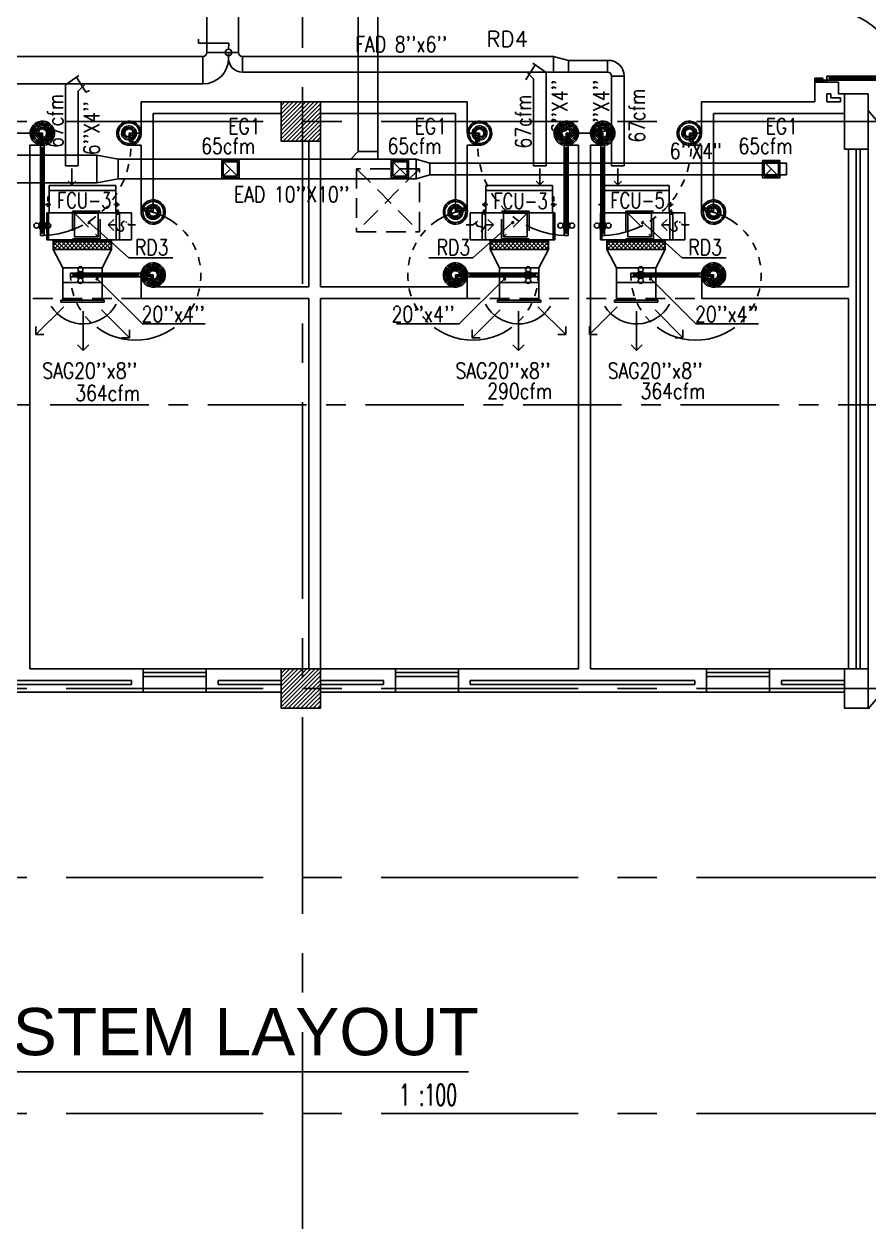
# Model space of a CAD drawing. Extents: x 417866200 to 417866302, y 43498034 to 43498122.
# Drawn here: x 417866232.05 to 417866242.77, y 43498033.57 to 43498048.87 of the extents above; entities that cross this region are included whole.
import ezdxf

# ---------------------------------------------------------------- set-up
doc = ezdxf.new("R2010")
doc.units = 0
doc.header["$MEASUREMENT"] = 0
for name, pattern in [('CENTER', [2, 1.25, -0.25, 0.25, -0.25]), ('CENTERX2', [4, 2.5, -0.5, 0.5, -0.5]), ('HIDDEN', [0.375, 0.25, -0.125])]:
    doc.linetypes.add(name, pattern=pattern)
doc.layers.get('0').update_dxf_attribs({"linetype": 'CONTINUOUS'})
for name, color, linetype in [('AXES', 11, 'CENTERX2'), ('AXES1', 11, 'CENTER'), ('CER', 2, 'CONTINUOUS'), ('COL', 7, 'CONTINUOUS'), ('CTXT', 6, 'CONTINUOUS'), ('DOOR', 9, 'CONTINUOUS'), ('DUCT', 6, 'CONTINUOUS'), ('E-TXT', 2, 'CONTINUOUS'), ('EXDUCT', 10, 'CONTINUOUS'), ('FCU', 6, 'CONTINUOUS'), ('HAT', 11, 'CONTINUOUS'), ('INSUL', 9, 'CONTINUOUS'), ('M-EGU.', 2, 'CONTINUOUS'), ('M-TEXT', 2, 'CONTINUOUS'), ('PSUPPLY', 3, 'HIDDEN'), ('SCD', 2, 'CONTINUOUS'), ('SHAFT', 9, 'CONTINUOUS'), ('WALL', 9, 'CONTINUOUS'), ('WIN', 9, 'CONTINUOUS')]:
    doc.layers.add(name, color=color, linetype=linetype)
doc.styles.add('ROMANS', font='ROMANS.shx', dxfattribs={"width": 0.6})
doc.styles.add('TTXT', font='ARIAL.TTF', dxfattribs={"width": 0.6})

# ---------------------------------------------------------------- blocks, each defined once
blk = doc.blocks.new('DOOR100')
at = {"layer": 'DOOR', "color": 7, "linetype": 'ByBlock'}
for p, q in [((-75, 1250), (-75, 1300)), ((-75, 1300), (-25, 1300)), ((-25, 1300), (-75, 1300)), ((-58, 1250), (-75, 1250)), ((-58, 1250), (-58, 1270)), ((-42, 1270), (-58, 1270)), ((-42, 1250), (-42, 1270)), ((-25, 1250), (-42, 1250)), ((-25, 1250), (-25, 1300)), ((-91, 1205), (-91, 1140)), ((-82, 1205), (-91, 1205)), ((-82, 1140), (-91, 1140)), ((-82, 1128), (-82, 1218)), ((-75, 1218), (-82, 1218)), ((-82, 1205), (-82, 1140)), ((-75, 1128), (-82, 1128)), ((-25, 1218), (-18, 1218)), ((-25, 1128), (-18, 1128)), ((-18, 1128), (-18, 1218)), ((-18, 1205), (-18, 1140)), ((-18, 1205), (-9, 1205)), ((-18, 1140), (-9, 1140)), ((-9, 1205), (-9, 1140)), ((-75, 200), (-58, 200)), ((-75, 150), (-75, 200)), ((-58, 200), (-58, 180)), ((-58, 180), (-42, 180)), ((-42, 200), (-25, 200)), ((-42, 180), (-42, 200)), ((-25, 200), (-25, 150)), ((-1200, 0), (-1200, 150)), ((-1200, 150), (-1175, 150)), ((-1200, 150), (-1200, 0)), ((-1150, 0), (-1200, 114)), ((-1150, 0), (-1200, 40)), ((-1150, 0), (-1200, 0)), ((-1175, 150), (-1175, 100)), ((-1175, 100), (-1150, 100)), ((-1150, 0), (-1163, 100)), ((-1150, 100), (-1150, 0)), ((-75, 150), (-25, 150)), ((-50, 0), (0, 114)), ((-50, 100), (-50, 0)), ((-50, 0), (-37, 100)), ((-25, 100), (-50, 100)), ((-50, 0), (0, 40)), ((-50, 0), (0, 0)), ((0, 150), (-25, 150)), ((-25, 150), (-25, 100)), ((0, 0), (0, 150)), ((0, 150), (0, 0))]:
    blk.add_line(p, q, dxfattribs=at)
at = {"layer": 'DOOR', "linetype": 'ByBlock'}
for p, q in [((-75, 1250), (-75, 200)), ((-58, 200), (-58, 1250)), ((-42, 200), (-42, 1250)), ((-25, 200), (-25, 1250))]:
    blk.add_line(p, q, dxfattribs=at)
at = {"layer": 'DOOR', "color": 7, "linetype": 'ByBlock'}
for centre in [(-124, 1173), (24, 1173)]:
    blk.add_circle(centre, 32.4, dxfattribs=at)
at = {"layer": 'DOOR', "linetype": 'HIDDEN', "ltscale": 0.5}
blk.add_arc((-25, 150), 1150, 90, 180, dxfattribs=at)
at = {"layer": 'DOOR', "color": 7, "linetype": 'ByBlock'}
for centre, radius, start, end in [((-1150, 0), 154, 103.7142, 108.8947), ((-1150, 0), 134, 100.72, 111.8402), ((-1150, 0), 94.4, 90, 121.9818), ((-1150, 0), 74.4, 90, 132.2236), ((-1150, 0), 54.4, 90, 156.7926), ((-1150, 0), 34.4, 90, 180), ((-1150, 0), 14.4, 90, 180), ((-50, 0), 94.4, 58.0182, 90), ((-50, 0), 74.4, 47.7764, 90), ((-50, 0), 54.4, 23.2074, 90), ((-50, 0), 34.4, 0, 90), ((-50, 0), 14.4, 0, 90), ((-50, 0), 134, 68.1598, 79.28), ((-50, 0), 114, 64.0838, 77.3774), ((-50, 0), 154, 71.1053, 76.2858)]:
    blk.add_arc(centre, radius, start, end, dxfattribs=at)
blk = doc.blocks.new('DOOR90')
at = {"layer": 'DOOR', "color": 7, "linetype": 'ByBlock'}
for p, q in [((-150, 0), (0, 0)), ((-150, 0), (-150, -25)), ((0, -50), (-114, 0)), ((0, -50), (-40, 0)), ((0, -50), (0, 0)), ((-1000, -25), (-1050, -25)), ((-1050, -75), (-1050, -25)), ((-1050, -25), (-1050, -75)), ((-1000, -75), (-1050, -75)), ((-1000, -42), (-1020, -42)), ((-1020, -42), (-1020, -58)), ((-1000, -58), (-1020, -58)), ((-1000, -25), (-1000, -42)), ((-1000, -58), (-1000, -75)), ((-878, -18), (-968, -18)), ((-968, -25), (-968, -18)), ((-968, -75), (-968, -82)), ((-878, -82), (-968, -82)), ((-955, -9), (-890, -9)), ((-955, -18), (-955, -9)), ((-955, -18), (-890, -18)), ((-955, -82), (-890, -82)), ((-955, -82), (-955, -91)), ((-955, -91), (-890, -91)), ((-890, -18), (-890, -9)), ((-890, -82), (-890, -91)), ((-878, -25), (-878, -18)), ((-878, -75), (-878, -82)), ((-200, -25), (-150, -25)), ((-200, -42), (-200, -25)), ((-180, -42), (-200, -42)), ((-200, -58), (-180, -58)), ((-200, -75), (-200, -58)), ((-150, -75), (-200, -75)), ((-180, -58), (-180, -42)), ((-150, -25), (-100, -25)), ((-150, -75), (-150, -25)), ((-100, -25), (-100, -50)), ((0, -50), (-100, -37)), ((-100, -50), (0, -50)), ((-150, -875), (-100, -875)), ((-150, -900), (-150, -875)), ((-150, -900), (0, -900)), ((0, -900), (-150, -900)), ((0, -850), (-114, -900)), ((-100, -875), (-100, -850)), ((0, -850), (-100, -863)), ((-100, -850), (0, -850)), ((0, -850), (-40, -900)), ((0, -850), (0, -900))]:
    blk.add_line(p, q, dxfattribs=at)
at = {"layer": 'DOOR', "linetype": 'ByBlock'}
for p, q in [((-200, -25), (-1000, -25)), ((-200, -42), (-1000, -42)), ((-200, -58), (-1000, -58)), ((-1000, -75), (-200, -75))]:
    blk.add_line(p, q, dxfattribs=at)
at = {"layer": 'DOOR', "color": 7, "linetype": 'ByBlock'}
for centre in [(-923, 24), (-923, -124)]:
    blk.add_circle(centre, 32.4, dxfattribs=at)
for centre, radius, start, end in [((0, -50), 154, 161.1053, 166.2858), ((0, -50), 94.4, 148.0182, 180), ((0, -50), 134, 158.1598, 169.28), ((0, -50), 114, 154.0838, 167.3774), ((0, -50), 74.4, 137.7764, 180), ((0, -50), 54.4, 113.2074, 180), ((0, -50), 34.4, 90, 180), ((0, -50), 14.4, 90, 180), ((0, -850), 154, 193.7142, 198.8947), ((0, -850), 134, 190.72, 201.8402), ((0, -850), 94.4, 180, 211.9818), ((0, -850), 74.4, 180, 222.2236), ((0, -850), 54.4, 180, 246.7926), ((0, -850), 34.4, 180, 270), ((0, -850), 14.4, 180, 270)]:
    blk.add_arc(centre, radius, start, end, dxfattribs=at)
at = {"layer": 'DOOR', "linetype": 'HIDDEN', "ltscale": 0.5}
blk.add_arc((-222, -50), 828, 178.2701, 275.003, dxfattribs=at)
blk = doc.blocks.new('*X90')
at = {"color": 0}
for p, q in [((227929, 169910), (228408, 170390)), ((227929, 169963), (228355, 170390)), ((227929, 170017), (228302, 170390)), ((227929, 170070), (228249, 170390)), ((227929, 170123), (228196, 170390)), ((227929, 170176), (228143, 170390)), ((227929, 170229), (228090, 170390)), ((227929, 170282), (228037, 170390)), ((227929, 170335), (227984, 170390)), ((227961, 169890), (228429, 170357)), ((228014, 169890), (228429, 170304)), ((228067, 169890), (228429, 170251)), ((228120, 169890), (228429, 170198)), ((228173, 169890), (228429, 170145)), ((228226, 169890), (228429, 170092)), ((228279, 169890), (228429, 170039)), ((228332, 169890), (228429, 169986)), ((228385, 169890), (228429, 169933))]:
    blk.add_line(p, q, dxfattribs=at)
blk = doc.blocks.new('COL50')
at = {"layer": 'COL'}
blk.add_lwpolyline([(-250, 250), (-250, -250), (250, -250), (250, 250)], close=True, dxfattribs=at)
blk = doc.blocks.new('A$C272A55A0')
at = {"layer": 'DOOR', "color": 0, "linetype": 'ByBlock'}
for p, q in [((0, 900), (0, 1050)), ((50, 1050), (0, 1050)), ((25, 950), (50, 950)), ((25, 900), (25, 950)), ((50, 950), (50, 1050)), ((1750, 950), (1750, 1050)), ((1750, 1050), (1800, 1050)), ((1775, 950), (1750, 950)), ((1775, 900), (1775, 950)), ((1800, 1050), (1800, 900)), ((0, 900), (25, 900)), ((75, 900), (25, 900)), ((25, 850), (25, 900)), ((42, 850), (25, 850)), ((58, 870), (42, 870)), ((42, 870), (42, 850)), ((58, 850), (58, 870)), ((75, 850), (58, 850)), ((75, 900), (75, 850)), ((1725, 900), (1775, 900)), ((1725, 900), (1725, 850)), ((1725, 850), (1742, 850)), ((1742, 870), (1758, 870)), ((1742, 850), (1742, 870)), ((1758, 870), (1758, 850)), ((1758, 850), (1775, 850)), ((1800, 900), (1775, 900)), ((1775, 850), (1775, 900)), ((1718, 160), (1709, 160)), ((1709, 95), (1709, 160)), ((1725, 173), (1718, 173)), ((1718, 173), (1718, 83)), ((1718, 95), (1718, 160)), ((1775, 173), (1782, 173)), ((1782, 173), (1782, 83)), ((1782, 160), (1791, 160)), ((1782, 95), (1782, 160)), ((1791, 95), (1791, 160)), ((25, 50), (42, 50)), ((25, 50), (25, 0)), ((25, 0), (75, 0)), ((75, 0), (25, 0)), ((42, 50), (42, 30)), ((42, 30), (58, 30)), ((58, 50), (75, 50)), ((58, 50), (58, 30)), ((75, 50), (75, 0)), ((1718, 95), (1709, 95)), ((1725, 83), (1718, 83)), ((1742, 50), (1725, 50)), ((1725, 50), (1725, 0)), ((1775, 0), (1725, 0)), ((1725, 0), (1775, 0)), ((1742, 50), (1742, 30)), ((1758, 30), (1742, 30)), ((1775, 50), (1758, 50)), ((1758, 50), (1758, 30)), ((1775, 83), (1782, 83)), ((1775, 50), (1775, 0)), ((1782, 95), (1791, 95))]:
    blk.add_line(p, q, dxfattribs=at)
at = {"layer": 'DOOR', "color": 9, "linetype": 'ByBlock'}
for p, q in [((50, 1050), (0, 1010)), ((50, 1050), (0, 937)), ((50, 1050), (37, 950)), ((1750, 1050), (1800, 1010)), ((1750, 1050), (1800, 937)), ((1750, 1050), (1763, 950))]:
    blk.add_line(p, q, dxfattribs=at)
at = {"layer": 'DOOR', "linetype": 'ByBlock'}
for p, q in [((25, 850), (25, 50)), ((42, 850), (42, 50)), ((58, 850), (58, 50)), ((75, 50), (75, 850)), ((1725, 50), (1725, 850)), ((1742, 850), (1742, 50)), ((1758, 850), (1758, 50)), ((1775, 850), (1775, 50))]:
    blk.add_line(p, q, dxfattribs=at)
at = {"layer": 'DOOR', "color": 0, "linetype": 'ByBlock'}
for centre in [(1676, 128), (1824, 128)]:
    blk.add_circle(centre, 32.4, dxfattribs=at)
at = {"layer": 'DOOR', "color": 9, "linetype": 'ByBlock'}
for centre, radius, start, end in [((50, 1050), 54.4, 203.2074, 270), ((50, 1050), 74.4, 227.7764, 270), ((50, 1050), 94.4, 238.0182, 270), ((50, 1050), 114, 244.0838, 257.3774), ((50, 1050), 134, 248.1598, 259.28), ((50, 1050), 34.4, 180, 270), ((50, 1050), 14.4, 180, 270), ((1750, 1050), 14.4, 270, 0), ((1750, 1050), 34.4, 270, 0), ((1750, 1050), 54.4, 270, 336.7926), ((1750, 1050), 74.4, 270, 312.2236), ((1750, 1050), 94.4, 270, 301.9818), ((1750, 1050), 114, 282.6226, 295.9162), ((1750, 1050), 134, 280.72, 291.8402), ((50, 1050), 154, 251.1053, 256.2858), ((1750, 1050), 154, 283.7142, 288.8947)]:
    blk.add_arc(centre, radius, start, end, dxfattribs=at)
at = {"layer": 'DOOR', "linetype": 'HIDDEN', "ltscale": 0.5}
for centre, start, end in [((50, 851), 268.3174, 3.2965), ((1750, 851), 176.7035, 271.6826)]:
    blk.add_arc(centre, 851, start, end, dxfattribs=at)
at = {"layer": 'WALL', "linetype": 'ByBlock'}
blk.add_line((1800, 900), (1800, 1050), dxfattribs=at)
blk = doc.blocks.new('C11')
at = {"layer": 'HAT'}
h = blk.add_hatch(dxfattribs=at)
h.set_pattern_fill('ANSI31', color=256, scale=300, style=0)
h.set_pattern_definition([(45, (-248556.182, -75061.005), (-26.5165043, 26.5165043), [])])
h.paths.add_polyline_path([(300, 700), (0, 700), (0, 350), (300, 350)])
h.paths.add_polyline_path([(300, 350), (0, 350), (0, 0), (300, 0)])
at = {"layer": 'COL'}
blk.add_lwpolyline([(300, 700), (300, 0), (0, 0), (0, 700)], close=True, dxfattribs=at)
blk = doc.blocks.new('*X89')
at = {"color": 0}
for p, q in [((227929, 177123), (228395, 177590)), ((227929, 177176), (228342, 177590)), ((227929, 177229), (228289, 177590)), ((227929, 177282), (228236, 177590)), ((227929, 177335), (228183, 177590)), ((227929, 177388), (228130, 177590)), ((227929, 177441), (228077, 177590)), ((227929, 177494), (228024, 177590)), ((227929, 177547), (227971, 177590)), ((227948, 177090), (228429, 177570)), ((228001, 177090), (228429, 177517)), ((228054, 177090), (228429, 177464)), ((228107, 177090), (228429, 177411)), ((228161, 177090), (228429, 177358)), ((228214, 177090), (228429, 177305)), ((228267, 177090), (228429, 177252)), ((228320, 177090), (228429, 177199)), ((228373, 177090), (228429, 177146))]:
    blk.add_line(p, q, dxfattribs=at)
blk = doc.blocks.new('C-300')
at = {"layer": 'HAT', "linetype": 'ByBlock', "ltscale": 0.3}
h = blk.add_hatch(dxfattribs=at)
h.set_pattern_fill('ANSI31', color=8, scale=300, style=0)
h.set_pattern_definition([(45, (-258496.182, -82361.005), (-26.5165043, 26.5165043), [])])
h.paths.add_polyline_path([(300, 500), (0, 500), (0, 250), (300, 250)])
h.paths.add_polyline_path([(300, 250), (0, 250), (0, 0), (300, 0)])
at = {"layer": 'COL'}
blk.add_lwpolyline([(0, 500), (300, 500), (300, 0), (0, 0)], close=True, dxfattribs=at)
blk = doc.blocks.new('*X113')
at = {"color": 0}
for p, q in [((16890, -2467), (16943, -2414)), ((16890, -2520), (16990, -2420)), ((16990, -2512), (16892, -2414)), ((16990, -2459), (16945, -2414)), ((16990, -2565), (16890, -2465)), ((16890, -2573), (16990, -2473)), ((16990, -2619), (16890, -2519)), ((16890, -2626), (16990, -2526)), ((16990, -2672), (16890, -2572)), ((16890, -2679), (16990, -2579)), ((16990, -2725), (16890, -2625)), ((16890, -2732), (16990, -2632)), ((16990, -2778), (16890, -2678)), ((16890, -2785), (16990, -2685)), ((16990, -2831), (16890, -2731)), ((16890, -2838), (16990, -2738)), ((16990, -2884), (16890, -2784)), ((16890, -2891), (16990, -2791)), ((16990, -2937), (16890, -2837)), ((16890, -2944), (16990, -2844)), ((16990, -2990), (16890, -2890)), ((16890, -2997), (16990, -2897)), ((16990, -3043), (16890, -2943)), ((16890, -3050), (16990, -2950)), ((16990, -3096), (16890, -2996)), ((16890, -3103), (16990, -3003)), ((16990, -3149), (16890, -3049)), ((16892, -3155), (16990, -3056)), ((16944, -3155), (16890, -3102)), ((16945, -3155), (16990, -3109))]:
    blk.add_line(p, q, dxfattribs=at)
blk = doc.blocks.new('*X70')
at = {"color": 0}
for p, q in [((16890, -2467), (16943, -2414)), ((16890, -2520), (16990, -2420)), ((16990, -2512), (16892, -2414)), ((16990, -2459), (16945, -2414)), ((16990, -2565), (16890, -2465)), ((16890, -2573), (16990, -2473)), ((16990, -2619), (16890, -2519)), ((16890, -2626), (16990, -2526)), ((16990, -2672), (16890, -2572)), ((16890, -2679), (16990, -2579)), ((16990, -2725), (16890, -2625)), ((16890, -2732), (16990, -2632)), ((16990, -2778), (16890, -2678)), ((16890, -2785), (16990, -2685)), ((16990, -2831), (16890, -2731)), ((16890, -2838), (16990, -2738)), ((16990, -2884), (16890, -2784)), ((16890, -2891), (16990, -2791)), ((16990, -2937), (16890, -2837)), ((16890, -2944), (16990, -2844)), ((16990, -2990), (16890, -2890)), ((16890, -2997), (16990, -2897)), ((16990, -3043), (16890, -2943)), ((16890, -3050), (16990, -2950)), ((16990, -3096), (16890, -2996)), ((16890, -3103), (16990, -3003)), ((16990, -3149), (16890, -3049)), ((16892, -3155), (16990, -3056)), ((16944, -3155), (16890, -3102)), ((16945, -3155), (16990, -3109))]:
    blk.add_line(p, q, dxfattribs=at)

msp = doc.modelspace()

# ---------------------------------------------------------------- linework, layer by layer
at = {"layer": 'AXES'}
for p, q in [((417866235.584, 43498033.573), (417866235.584, 43498111.285)), ((417866200.584, 43498047.637), (417866268.624, 43498047.637)), ((417866200.584, 43498040.437), (417866268.624, 43498040.437)), ((417866200.584, 43498038.037), (417866268.624, 43498038.037)), ((417866200.584, 43498035.037), (417866268.624, 43498035.037))]:
    msp.add_line(p, q, dxfattribs=at)
at = {"layer": 'AXES1'}
msp.add_line((417866210.384, 43498044.037), (417866268.624, 43498044.037), dxfattribs=at)
at = {"layer": 'CER', "color": 6}
msp.add_line((417866216.619, 43498035.569), (417866237.694, 43498035.569), dxfattribs=at)
at = {"layer": 'COL'}
msp.add_lwpolyline([(417866235.314, 43498040.687), (417866235.314, 43498040.187), (417866235.814, 43498040.187), (417866235.814, 43498040.687)], close=True, dxfattribs=at)
at = {"layer": 'DUCT', "linetype": 'ByBlock'}
for p, q in [((417866234.372, 43498055.099), (417866234.372, 43498048.513)), ((417866234.772, 43498055.099), (417866234.772, 43498048.513)), ((417866234.264, 43498048.633), (417866234.265, 43498048.682)), ((417866234.649, 43498048.633), (417866234.264, 43498048.633)), ((417866234.647, 43498048.553), (417866234.649, 43498048.633)), ((417866234.322, 43498048.463), (417866227.391, 43498048.463)), ((417866234.322, 43498048.113), (417866234.322, 43498048.463)), ((417866234.772, 43498048.513), (417866234.372, 43498048.513)), ((417866234.647, 43498048.513), (417866234.647, 43498048.438)), ((417866234.822, 43498048.463), (417866234.822, 43498048.263)), ((417866238.769, 43498048.463), (417866234.822, 43498048.463)), ((417866239.467, 43498048.413), (417866238.96, 43498048.413)), ((417866239.457, 43498048.263), (417866234.822, 43498048.263)), ((417866234.322, 43498048.113), (417866212.954, 43498048.113))]:
    msp.add_line(p, q, dxfattribs=at)
at = {"layer": 'DUCT'}
for p, q in [((417866238.678, 43498048.259), (417866238.51, 43498048.377)), ((417866238.769, 43498048.463), (417866238.769, 43498048.263)), ((417866238.96, 43498048.413), (417866238.769, 43498048.463)), ((417866238.96, 43498048.413), (417866238.96, 43498048.263)), ((417866239.457, 43498048.263), (417866239.457, 43498048.413)), ((417866232.578, 43498048.103), (417866232.746, 43498048.221)), ((417866238.539, 43498048.356), (417866238.419, 43498048.165)), ((417866238.438, 43498048.259), (417866238.518, 43498048.179)), ((417866238.678, 43498048.259), (417866238.678, 43498047.073)), ((417866239.507, 43498047.073), (417866239.507, 43498048.213)), ((417866239.507, 43498048.213), (417866239.667, 43498048.213)), ((417866239.667, 43498048.213), (417866239.667, 43498047.073)), ((417866232.578, 43498048.103), (417866232.578, 43498047.073)), ((417866232.717, 43498048.2), (417866232.837, 43498048.009)), ((417866232.818, 43498048.103), (417866232.738, 43498048.023)), ((417866238.419, 43498048.165), (417866238.419, 43498048.165)), ((417866238.518, 43498047.073), (417866238.518, 43498048.179)), ((417866232.738, 43498047.073), (417866232.738, 43498048.023)), ((417866232.837, 43498048.009), (417866232.882, 43498048.032)), ((417866232.837, 43498048.009), (417866232.837, 43498048.009)), ((417866232.738, 43498047.073), (417866232.578, 43498047.073)), ((417866238.678, 43498047.073), (417866238.518, 43498047.073)), ((417866239.667, 43498047.073), (417866239.507, 43498047.073))]:
    msp.add_line(p, q, dxfattribs=at)
at = {"layer": 'DUCT', "linetype": 'Continuous'}
for p, q in [((417866232.421, 43498046.011), (417866232.544, 43498045.776)), ((417866233.044, 43498045.776), (417866233.162, 43498046.011)), ((417866238.084, 43498045.776), (417866237.966, 43498046.011)), ((417866238.707, 43498046.011), (417866238.584, 43498045.776)), ((417866239.446, 43498046.011), (417866239.569, 43498045.776)), ((417866240.069, 43498045.776), (417866240.187, 43498046.011)), ((417866232.544, 43498045.593), (417866232.544, 43498045.776)), ((417866232.544, 43498045.776), (417866233.044, 43498045.776)), ((417866233.044, 43498045.593), (417866233.044, 43498045.776)), ((417866238.084, 43498045.593), (417866238.084, 43498045.776)), ((417866238.584, 43498045.776), (417866238.084, 43498045.776)), ((417866238.584, 43498045.593), (417866238.584, 43498045.776)), ((417866239.569, 43498045.593), (417866239.569, 43498045.776)), ((417866239.569, 43498045.776), (417866240.069, 43498045.776)), ((417866240.069, 43498045.593), (417866240.069, 43498045.776))]:
    msp.add_line(p, q, dxfattribs=at)
at = {"layer": 'DUCT', "linetype": 'ByBlock'}
msp.add_circle((417866234.647, 43498048.514), 0.042, dxfattribs=at)
for centre, radius, start, end in [((417866234.322, 43498048.513), 0.05, 270, 0), ((417866234.322, 43498048.438), 0.325, 270, 0), ((417866234.822, 43498048.438), 0.175, 180, 270), ((417866234.822, 43498048.513), 0.05, 180, 270)]:
    msp.add_arc(centre, radius, start, end, dxfattribs=at)
at = {"layer": 'DUCT'}
for centre, radius in [((417866239.467, 43498048.213), 0.2), ((417866239.457, 43498048.213), 0.05)]:
    msp.add_arc(centre, radius, 0, 90, dxfattribs=at)
at = {"layer": 'EXDUCT', "linetype": 'ByBlock'}
for p, q in [((417866236.292, 43498051.621), (417866236.292, 43498047.257)), ((417866236.542, 43498051.621), (417866236.542, 43498047.157)), ((417866217.23, 43498047.207), (417866232.976, 43498047.207)), ((417866233.244, 43498047.157), (417866232.976, 43498047.207)), ((417866232.976, 43498047.207), (417866232.976, 43498046.857)), ((417866233.244, 43498047.157), (417866233.244, 43498046.907)), ((417866233.244, 43498047.157), (417866237.029, 43498047.157)), ((417866236.292, 43498047.257), (417866236.2, 43498047.157)), ((417866236.292, 43498047.257), (417866236.542, 43498047.257)), ((417866237.202, 43498047.107), (417866237.029, 43498047.157)), ((417866237.029, 43498047.157), (417866237.029, 43498046.907)), ((417866237.202, 43498047.107), (417866237.202, 43498046.957)), ((417866237.202, 43498047.107), (417866241.729, 43498047.107)), ((417866241.729, 43498047.107), (417866241.729, 43498046.957)), ((417866217.23, 43498046.857), (417866232.976, 43498046.857)), ((417866233.244, 43498046.907), (417866232.976, 43498046.857)), ((417866233.244, 43498046.907), (417866237.029, 43498046.907)), ((417866237.202, 43498046.957), (417866237.029, 43498046.907)), ((417866237.202, 43498046.957), (417866241.729, 43498046.957))]:
    msp.add_line(p, q, dxfattribs=at)
at = {"layer": 'FCU', "color": 3}
for p, q in [((417866232.354, 43498046.681), (417866232.369, 43498046.681)), ((417866232.354, 43498046.681), (417866232.354, 43498046.626)), ((417866232.369, 43498046.762), (417866233.214, 43498046.762)), ((417866238.758, 43498046.762), (417866237.914, 43498046.762)), ((417866238.773, 43498046.681), (417866238.758, 43498046.681)), ((417866238.773, 43498046.681), (417866238.773, 43498046.626)), ((417866239.379, 43498046.681), (417866239.394, 43498046.681)), ((417866239.379, 43498046.681), (417866239.379, 43498046.626)), ((417866239.394, 43498046.762), (417866240.239, 43498046.762)), ((417866232.319, 43498046.581), (417866232.392, 43498046.581)), ((417866232.339, 43498046.591), (417866232.339, 43498046.571)), ((417866232.339, 43498046.591), (417866232.369, 43498046.591)), ((417866232.339, 43498046.571), (417866232.369, 43498046.571)), ((417866232.354, 43498046.626), (417866232.369, 43498046.626)), ((417866232.354, 43498046.601), (417866232.354, 43498046.554)), ((417866233.264, 43498046.581), (417866233.191, 43498046.581)), ((417866233.244, 43498046.591), (417866233.214, 43498046.591)), ((417866233.244, 43498046.571), (417866233.214, 43498046.571)), ((417866233.229, 43498046.61), (417866233.229, 43498046.554)), ((417866233.244, 43498046.591), (417866233.244, 43498046.571)), ((417866237.864, 43498046.581), (417866237.937, 43498046.581)), ((417866237.884, 43498046.591), (417866237.914, 43498046.591)), ((417866237.884, 43498046.591), (417866237.884, 43498046.571)), ((417866237.884, 43498046.571), (417866237.914, 43498046.571)), ((417866237.899, 43498046.61), (417866237.899, 43498046.554)), ((417866238.808, 43498046.581), (417866238.736, 43498046.581)), ((417866238.773, 43498046.626), (417866238.758, 43498046.626)), ((417866238.788, 43498046.591), (417866238.758, 43498046.591)), ((417866238.788, 43498046.571), (417866238.758, 43498046.571)), ((417866238.773, 43498046.601), (417866238.773, 43498046.554)), ((417866238.788, 43498046.591), (417866238.788, 43498046.571)), ((417866239.344, 43498046.581), (417866239.417, 43498046.581)), ((417866239.364, 43498046.591), (417866239.364, 43498046.571)), ((417866239.364, 43498046.591), (417866239.394, 43498046.591)), ((417866239.364, 43498046.571), (417866239.394, 43498046.571)), ((417866239.379, 43498046.626), (417866239.394, 43498046.626)), ((417866239.379, 43498046.601), (417866239.379, 43498046.554)), ((417866240.289, 43498046.581), (417866240.216, 43498046.581)), ((417866240.269, 43498046.591), (417866240.239, 43498046.591)), ((417866240.269, 43498046.571), (417866240.239, 43498046.571)), ((417866240.254, 43498046.61), (417866240.254, 43498046.554)), ((417866240.269, 43498046.591), (417866240.269, 43498046.571)), ((417866232.361, 43498046.477), (417866232.361, 43498046.134)), ((417866233.222, 43498046.477), (417866233.222, 43498046.134)), ((417866233.249, 43498046.502), (417866233.229, 43498046.502)), ((417866233.229, 43498046.502), (417866233.229, 43498046.477)), ((417866233.239, 43498046.518), (417866233.239, 43498046.449)), ((417866233.249, 43498046.502), (417866233.249, 43498046.477)), ((417866233.413, 43498046.477), (417866233.261, 43498046.477)), ((417866233.413, 43498046.134), (417866233.413, 43498046.477)), ((417866237.715, 43498046.134), (417866237.715, 43498046.477)), ((417866237.715, 43498046.477), (417866237.867, 43498046.477)), ((417866237.879, 43498046.502), (417866237.899, 43498046.502)), ((417866237.879, 43498046.502), (417866237.879, 43498046.477)), ((417866237.889, 43498046.518), (417866237.889, 43498046.449)), ((417866237.899, 43498046.502), (417866237.899, 43498046.477)), ((417866237.906, 43498046.477), (417866237.906, 43498046.134)), ((417866238.767, 43498046.477), (417866238.767, 43498046.134)), ((417866239.386, 43498046.477), (417866239.386, 43498046.134)), ((417866240.247, 43498046.477), (417866240.247, 43498046.134)), ((417866240.274, 43498046.502), (417866240.254, 43498046.502)), ((417866240.254, 43498046.502), (417866240.254, 43498046.477)), ((417866240.264, 43498046.518), (417866240.264, 43498046.449)), ((417866240.274, 43498046.502), (417866240.274, 43498046.477)), ((417866240.438, 43498046.477), (417866240.286, 43498046.477)), ((417866240.438, 43498046.134), (417866240.438, 43498046.477)), ((417866232.421, 43498046.011), (417866232.421, 43498046.134)), ((417866232.421, 43498046.111), (417866233.162, 43498046.111)), ((417866233.162, 43498046.011), (417866233.162, 43498046.134)), ((417866233.261, 43498046.134), (417866233.413, 43498046.134)), ((417866237.867, 43498046.134), (417866237.715, 43498046.134)), ((417866237.966, 43498046.011), (417866237.966, 43498046.134)), ((417866238.707, 43498046.111), (417866237.966, 43498046.111)), ((417866238.707, 43498046.011), (417866238.707, 43498046.134)), ((417866239.446, 43498046.011), (417866239.446, 43498046.134)), ((417866239.446, 43498046.111), (417866240.187, 43498046.111)), ((417866240.187, 43498046.011), (417866240.187, 43498046.134)), ((417866240.286, 43498046.134), (417866240.438, 43498046.134)), ((417866232.421, 43498046.011), (417866233.162, 43498046.011)), ((417866238.707, 43498046.011), (417866237.966, 43498046.011)), ((417866239.446, 43498046.011), (417866240.187, 43498046.011))]:
    msp.add_line(p, q, dxfattribs=at)
at = {"layer": 'FCU', "color": 6}
for p, q in [((417866232.369, 43498046.823), (417866233.214, 43498046.823)), ((417866232.369, 43498046.823), (417866232.369, 43498046.477)), ((417866233.214, 43498046.823), (417866233.214, 43498046.477)), ((417866238.758, 43498046.823), (417866237.914, 43498046.823)), ((417866237.914, 43498046.823), (417866237.914, 43498046.477)), ((417866238.758, 43498046.823), (417866238.758, 43498046.477)), ((417866239.394, 43498046.823), (417866240.239, 43498046.823)), ((417866239.394, 43498046.823), (417866239.394, 43498046.477)), ((417866240.239, 43498046.823), (417866240.239, 43498046.477)), ((417866233.261, 43498046.477), (417866232.341, 43498046.477)), ((417866232.341, 43498046.477), (417866232.341, 43498046.134)), ((417866233.261, 43498046.134), (417866233.261, 43498046.477)), ((417866237.867, 43498046.477), (417866238.787, 43498046.477)), ((417866237.867, 43498046.134), (417866237.867, 43498046.477)), ((417866238.787, 43498046.477), (417866238.787, 43498046.134)), ((417866240.286, 43498046.477), (417866239.366, 43498046.477)), ((417866239.366, 43498046.477), (417866239.366, 43498046.134)), ((417866240.286, 43498046.134), (417866240.286, 43498046.477)), ((417866232.341, 43498046.134), (417866233.261, 43498046.134)), ((417866238.787, 43498046.134), (417866237.867, 43498046.134)), ((417866239.366, 43498046.134), (417866240.286, 43498046.134))]:
    msp.add_line(p, q, dxfattribs=at)
at = {"layer": 'INSUL'}
for p, q in [((417866242.239, 43498047.887), (417866242.239, 43498047.987)), ((417866242.289, 43498047.987), (417866242.239, 43498047.987)), ((417866242.289, 43498047.937), (417866242.289, 43498047.987)), ((417866242.414, 43498047.937), (417866242.289, 43498047.937)), ((417866242.414, 43498047.887), (417866242.239, 43498047.887)), ((417866242.614, 43498047.287), (417866242.614, 43498040.687)), ((417866242.664, 43498047.287), (417866242.664, 43498040.687)), ((417866230.514, 43498040.537), (417866233.414, 43498040.537)), ((417866230.514, 43498040.487), (417866233.414, 43498040.487)), ((417866233.414, 43498040.487), (417866233.414, 43498040.537)), ((417866234.514, 43498040.487), (417866234.514, 43498040.537)), ((417866235.314, 43498040.537), (417866234.514, 43498040.537)), ((417866235.314, 43498040.487), (417866234.514, 43498040.487)), ((417866236.614, 43498040.537), (417866235.814, 43498040.537)), ((417866236.614, 43498040.487), (417866235.814, 43498040.487)), ((417866236.614, 43498040.487), (417866236.614, 43498040.537)), ((417866237.714, 43498040.487), (417866237.714, 43498040.537)), ((417866237.714, 43498040.537), (417866240.564, 43498040.537)), ((417866237.714, 43498040.487), (417866240.564, 43498040.487)), ((417866240.564, 43498040.487), (417866240.564, 43498040.537)), ((417866241.664, 43498040.487), (417866241.664, 43498040.537)), ((417866242.464, 43498040.537), (417866241.664, 43498040.537)), ((417866242.464, 43498040.487), (417866241.664, 43498040.487))]:
    msp.add_line(p, q, dxfattribs=at)
at = {"layer": 'M-EGU.'}
for p, q in [((417866232.658, 43498047.038), (417866232.658, 43498046.831)), ((417866238.598, 43498047.038), (417866238.598, 43498046.831)), ((417866239.587, 43498047.038), (417866239.587, 43498046.831)), ((417866232.658, 43498046.831), (417866232.611, 43498046.878)), ((417866232.706, 43498046.878), (417866232.658, 43498046.831)), ((417866238.598, 43498046.831), (417866238.551, 43498046.878)), ((417866238.645, 43498046.878), (417866238.598, 43498046.831)), ((417866239.587, 43498046.831), (417866239.54, 43498046.878)), ((417866239.635, 43498046.878), (417866239.587, 43498046.831)), ((417866232.691, 43498046.472), (417866232.691, 43498046.172)), ((417866232.991, 43498046.472), (417866232.691, 43498046.472)), ((417866232.991, 43498046.172), (417866232.991, 43498046.472)), ((417866233.189, 43498046.393), (417866233.118, 43498046.322)), ((417866237.939, 43498046.393), (417866238.01, 43498046.322)), ((417866238.137, 43498046.172), (417866238.137, 43498046.472)), ((417866238.137, 43498046.472), (417866238.437, 43498046.472)), ((417866238.437, 43498046.472), (417866238.437, 43498046.172)), ((417866239.716, 43498046.472), (417866239.716, 43498046.172)), ((417866240.016, 43498046.472), (417866239.716, 43498046.472)), ((417866240.016, 43498046.172), (417866240.016, 43498046.472)), ((417866240.214, 43498046.393), (417866240.143, 43498046.322)), ((417866233.118, 43498046.322), (417866233.189, 43498046.251)), ((417866233.118, 43498046.322), (417866233.219, 43498046.322)), ((417866233.378, 43498046.322), (417866233.467, 43498046.322)), ((417866237.749, 43498046.322), (417866237.661, 43498046.322)), ((417866238.01, 43498046.322), (417866237.909, 43498046.322)), ((417866238.01, 43498046.322), (417866237.939, 43498046.251)), ((417866240.143, 43498046.322), (417866240.214, 43498046.251)), ((417866240.143, 43498046.322), (417866240.244, 43498046.322)), ((417866240.403, 43498046.322), (417866240.492, 43498046.322)), ((417866232.691, 43498046.172), (417866232.991, 43498046.172)), ((417866238.437, 43498046.172), (417866238.137, 43498046.172)), ((417866239.716, 43498046.172), (417866240.016, 43498046.172)), ((417866232.544, 43498045.593), (417866233.044, 43498045.593)), ((417866232.544, 43498045.368), (417866232.544, 43498045.593)), ((417866233.044, 43498045.368), (417866233.044, 43498045.593)), ((417866238.584, 43498045.593), (417866238.084, 43498045.593)), ((417866238.084, 43498045.368), (417866238.084, 43498045.593)), ((417866238.584, 43498045.368), (417866238.584, 43498045.593)), ((417866239.569, 43498045.593), (417866240.069, 43498045.593)), ((417866239.569, 43498045.368), (417866239.569, 43498045.593)), ((417866240.069, 43498045.368), (417866240.069, 43498045.593)), ((417866232.519, 43498045.343), (417866232.519, 43498045.368)), ((417866232.519, 43498045.368), (417866233.069, 43498045.368)), ((417866232.519, 43498045.343), (417866233.069, 43498045.343)), ((417866233.069, 43498045.343), (417866233.069, 43498045.368)), ((417866238.059, 43498045.343), (417866238.059, 43498045.368)), ((417866238.609, 43498045.368), (417866238.059, 43498045.368)), ((417866238.609, 43498045.343), (417866238.059, 43498045.343)), ((417866238.609, 43498045.343), (417866238.609, 43498045.368)), ((417866239.544, 43498045.343), (417866239.544, 43498045.368)), ((417866239.544, 43498045.368), (417866240.094, 43498045.368)), ((417866239.544, 43498045.343), (417866240.094, 43498045.343)), ((417866240.094, 43498045.343), (417866240.094, 43498045.368)), ((417866232.554, 43498045.284), (417866232.201, 43498044.931)), ((417866232.801, 43498045.227), (417866232.801, 43498044.727)), ((417866233.035, 43498045.244), (417866233.388, 43498044.891)), ((417866238.093, 43498045.244), (417866237.74, 43498044.891)), ((417866238.327, 43498045.227), (417866238.327, 43498044.727)), ((417866238.574, 43498045.284), (417866238.927, 43498044.931)), ((417866239.579, 43498045.284), (417866239.226, 43498044.931)), ((417866239.826, 43498045.227), (417866239.826, 43498044.727)), ((417866240.06, 43498045.244), (417866240.413, 43498044.891)), ((417866232.201, 43498044.931), (417866232.201, 43498045.031)), ((417866238.927, 43498044.931), (417866238.927, 43498045.031)), ((417866239.226, 43498044.931), (417866239.226, 43498045.031)), ((417866232.201, 43498044.931), (417866232.301, 43498044.931)), ((417866233.388, 43498044.891), (417866233.288, 43498044.891)), ((417866233.388, 43498044.891), (417866233.388, 43498044.991)), ((417866237.74, 43498044.891), (417866237.74, 43498044.991)), ((417866237.74, 43498044.891), (417866237.84, 43498044.891)), ((417866238.927, 43498044.931), (417866238.827, 43498044.931)), ((417866239.226, 43498044.931), (417866239.326, 43498044.931)), ((417866240.413, 43498044.891), (417866240.313, 43498044.891)), ((417866240.413, 43498044.891), (417866240.413, 43498044.991)), ((417866232.801, 43498044.727), (417866232.73, 43498044.798)), ((417866232.801, 43498044.727), (417866232.872, 43498044.798)), ((417866238.327, 43498044.727), (417866238.256, 43498044.798)), ((417866238.327, 43498044.727), (417866238.397, 43498044.798)), ((417866239.826, 43498044.727), (417866239.755, 43498044.798)), ((417866239.826, 43498044.727), (417866239.897, 43498044.798))]:
    msp.add_line(p, q, dxfattribs=at)
at = {"layer": 'M-EGU.', "linetype": 'HIDDEN'}
for p, q in [((417866232.666, 43498046.497), (417866232.666, 43498046.147)), ((417866233.016, 43498046.497), (417866232.666, 43498046.497)), ((417866232.691, 43498046.472), (417866232.991, 43498046.172)), ((417866233.016, 43498046.147), (417866233.016, 43498046.497)), ((417866238.112, 43498046.147), (417866238.112, 43498046.497)), ((417866238.112, 43498046.497), (417866238.462, 43498046.497)), ((417866238.437, 43498046.472), (417866238.137, 43498046.172)), ((417866238.462, 43498046.497), (417866238.462, 43498046.147)), ((417866239.691, 43498046.497), (417866239.691, 43498046.147)), ((417866240.041, 43498046.497), (417866239.691, 43498046.497)), ((417866239.716, 43498046.472), (417866240.016, 43498046.172)), ((417866240.041, 43498046.147), (417866240.041, 43498046.497)), ((417866232.666, 43498046.147), (417866233.016, 43498046.147)), ((417866238.462, 43498046.147), (417866238.112, 43498046.147)), ((417866239.691, 43498046.147), (417866240.041, 43498046.147)), ((417866233.539, 43498045.387), (417866232.126, 43498045.387)), ((417866233.539, 43498045.387), (417866232.126, 43498045.387)), ((417866237.589, 43498045.387), (417866239.001, 43498045.387)), ((417866240.564, 43498045.387), (417866239.151, 43498045.387)), ((417866240.564, 43498045.387), (417866239.151, 43498045.387))]:
    msp.add_line(p, q, dxfattribs=at)
at = {"layer": 'M-EGU.'}
msp.add_lwpolyline([(417866237.749, 43498046.322, 0.1324), (417866237.772, 43498046.354, 0.15664), (417866237.803, 43498046.367, 0.736612), (417866237.828, 43498046.304, -0.774232), (417866237.856, 43498046.243, -0.203349), (417866237.898, 43498046.271, -0.193808), (417866237.909, 43498046.322)], format="xyb", dxfattribs=at)
for centre, radius, start, end in [((417866233.289, 43498046.31), 0.0704, 170.0584, 213.932), ((417866233.284, 43498046.306), 0.0644, 213.9321, 259.9093), ((417866233.278, 43498046.277), 0.0345, 259.9094, 50.902), ((417866233.323, 43498046.331), 0.0355, 85.3989, 230.902), ((417866233.321, 43498046.313), 0.0545, 49.7888, 85.3988), ((417866233.308, 43498046.297), 0.0752, 19.6204, 49.7888), ((417866240.314, 43498046.31), 0.0704, 170.0584, 213.932), ((417866240.309, 43498046.306), 0.0644, 213.9321, 259.9093), ((417866240.303, 43498046.277), 0.0345, 259.9094, 50.902), ((417866240.348, 43498046.331), 0.0355, 85.3989, 230.902), ((417866240.346, 43498046.313), 0.0545, 49.7888, 85.3988), ((417866240.333, 43498046.297), 0.0752, 19.6204, 49.7888), ((417866232.801, 43498045.543), 0.477, 211.8651, 331.4703), ((417866239.826, 43498045.543), 0.477, 211.8651, 331.4703)]:
    msp.add_arc(centre, radius, start, end, dxfattribs=at)
at = {"layer": 'M-EGU.', "extrusion": (0, 0, -1)}
msp.add_ellipse((417866238.327, 43498045.543), major_axis=(-0.001, 0.477), ratio=0.999985, start_param=2.12952, end_param=4.217024, dxfattribs=at)
at = {"layer": 'PSUPPLY', "color": 4, "linetype": 'Continuous'}
for p, q in [((417866232.875, 43498046.357), (417866233.381, 43498045.905)), ((417866238.253, 43498046.357), (417866237.747, 43498045.905)), ((417866239.9, 43498046.357), (417866240.406, 43498045.905)), ((417866233.381, 43498045.905), (417866233.939, 43498045.905)), ((417866237.747, 43498045.905), (417866237.188, 43498045.905)), ((417866240.406, 43498045.905), (417866240.964, 43498045.905)), ((417866232.975, 43498045.643), (417866233.553, 43498045.066)), ((417866238.153, 43498045.643), (417866237.575, 43498045.066)), ((417866240, 43498045.643), (417866240.578, 43498045.066)), ((417866233.553, 43498045.066), (417866234.348, 43498045.066)), ((417866237.575, 43498045.066), (417866236.78, 43498045.066)), ((417866240.578, 43498045.066), (417866241.373, 43498045.066))]:
    msp.add_line(p, q, dxfattribs=at)
for centre, start, end in [((417866232.875, 43498046.352), 0, 180), ((417866232.875, 43498046.352), 180, 0), ((417866239.9, 43498046.352), 0, 180), ((417866239.9, 43498046.352), 180, 0), ((417866232.977, 43498045.638), 0, 180), ((417866232.977, 43498045.638), 180, 0), ((417866240.002, 43498045.638), 0, 180), ((417866240.002, 43498045.638), 180, 0)]:
    msp.add_arc(centre, 0.0125, start, end, dxfattribs=at)
at = {"layer": 'PSUPPLY', "color": 4, "linetype": 'Continuous', "extrusion": (0, 0, -1)}
for centre, major_axis, start_param, end_param in [((417866238.253, 43498046.352), (0.00884, 0.00884), 3.926992, 7.068585), ((417866238.253, 43498046.352), (-0.00884, 0.00884), 2.356193, 5.497785), ((417866238.151, 43498045.638), (-0.00884, 0.00884), 5.497785, 8.639378), ((417866238.151, 43498045.638), (0.00884, 0.00884), 0.7854, 3.926992)]:
    msp.add_ellipse(centre, major_axis=major_axis, ratio=0.999997, start_param=start_param, end_param=end_param, dxfattribs=at)
at = {"layer": 'SCD', "linetype": 'HIDDEN'}
for p, q in [((417866234.559, 43498047.142), (417866234.779, 43498047.142)), ((417866234.559, 43498046.922), (417866234.559, 43498047.142)), ((417866234.779, 43498047.142), (417866234.779, 43498046.922)), ((417866236.712, 43498046.922), (417866236.712, 43498047.142)), ((417866236.712, 43498047.142), (417866236.932, 43498047.142)), ((417866236.932, 43498047.142), (417866236.932, 43498046.922)), ((417866241.425, 43498046.922), (417866241.425, 43498047.142)), ((417866241.425, 43498047.142), (417866241.645, 43498047.142)), ((417866241.645, 43498047.142), (417866241.645, 43498046.922)), ((417866234.759, 43498046.942), (417866234.579, 43498047.122)), ((417866236.912, 43498046.942), (417866236.732, 43498047.122)), ((417866241.625, 43498046.942), (417866241.445, 43498047.122)), ((417866234.779, 43498046.922), (417866234.559, 43498046.922)), ((417866236.932, 43498046.922), (417866236.712, 43498046.922)), ((417866241.645, 43498046.922), (417866241.425, 43498046.922))]:
    msp.add_line(p, q, dxfattribs=at)
at = {"layer": 'SCD'}
for p, q in [((417866234.579, 43498047.122), (417866234.759, 43498047.122)), ((417866234.579, 43498046.942), (417866234.579, 43498047.122)), ((417866234.759, 43498047.122), (417866234.759, 43498046.942)), ((417866236.732, 43498046.942), (417866236.732, 43498047.122)), ((417866236.732, 43498047.122), (417866236.912, 43498047.122)), ((417866236.912, 43498047.122), (417866236.912, 43498046.942)), ((417866241.445, 43498046.942), (417866241.445, 43498047.122)), ((417866241.445, 43498047.122), (417866241.625, 43498047.122)), ((417866241.625, 43498047.122), (417866241.625, 43498046.942)), ((417866234.759, 43498046.942), (417866234.579, 43498046.942)), ((417866236.912, 43498046.942), (417866236.732, 43498046.942)), ((417866241.625, 43498046.942), (417866241.445, 43498046.942))]:
    msp.add_line(p, q, dxfattribs=at)
at = {"layer": 'SCD', "linetype": 'ByBlock'}
for p, q in [((417866234.669, 43498047.032), (417866234.579, 43498046.942)), ((417866236.822, 43498047.032), (417866236.732, 43498046.942)), ((417866241.535, 43498047.032), (417866241.445, 43498046.942))]:
    msp.add_line(p, q, dxfattribs=at)
at = {"layer": 'SHAFT'}
for p, q in [((417866249.159, 43498047.777), (417866242.764, 43498040.177)), ((417866242.764, 43498047.777), (417866249.159, 43498040.177))]:
    msp.add_line(p, q, dxfattribs=at)
at = {"layer": 'SHAFT', "linetype": 'HIDDEN'}
for p, q in [((417866237.07, 43498047.037), (417866236.27, 43498046.237)), ((417866236.27, 43498047.037), (417866237.07, 43498046.237))]:
    msp.add_line(p, q, dxfattribs=at)
msp.add_lwpolyline([(417866237.07, 43498047.037), (417866236.27, 43498047.037), (417866236.27, 43498046.237), (417866237.07, 43498046.237)], close=True, dxfattribs=at)
at = {"layer": 'WALL'}
for p, q in [((417866242.089, 43498047.887), (417866242.089, 43498048.137)), ((417866242.389, 43498048.137), (417866242.089, 43498048.137)), ((417866242.389, 43498047.987), (417866242.389, 43498048.137)), ((417866242.764, 43498047.987), (417866242.389, 43498047.987)), ((417866242.764, 43498047.887), (417866242.764, 43498047.987)), ((417866242.764, 43498047.887), (417866242.764, 43498047.987)), ((417866233.539, 43498047.887), (417866233.539, 43498047.487)), ((417866237.676, 43498047.887), (417866237.676, 43498047.487)), ((417866240.651, 43498047.887), (417866240.651, 43498047.487)), ((417866242.089, 43498047.887), (417866241.564, 43498047.887)), ((417866233.689, 43498047.737), (417866233.689, 43498046.537)), ((417866237.526, 43498047.737), (417866237.526, 43498046.537)), ((417866242.464, 43498047.737), (417866240.801, 43498047.737)), ((417866240.801, 43498047.737), (417866240.801, 43498046.537)), ((417866242.464, 43498047.737), (417866241.564, 43498047.737)), ((417866237.783, 43498047.487), (417866237.676, 43498047.487)), ((417866240.545, 43498047.487), (417866240.651, 43498047.487)), ((417866232.126, 43498047.337), (417866232.126, 43498040.687)), ((417866233.539, 43498047.337), (417866233.539, 43498046.537)), ((417866235.664, 43498047.387), (417866235.664, 43498045.537)), ((417866235.814, 43498047.387), (417866235.814, 43498045.537)), ((417866237.676, 43498047.337), (417866237.676, 43498046.537)), ((417866239.089, 43498047.337), (417866239.089, 43498040.687)), ((417866239.239, 43498047.337), (417866239.239, 43498040.687)), ((417866240.651, 43498047.337), (417866240.651, 43498046.537)), ((417866242.514, 43498047.287), (417866242.514, 43498045.537)), ((417866242.764, 43498047.287), (417866242.764, 43498040.687)), ((417866233.539, 43498046.537), (417866233.689, 43498046.537)), ((417866237.676, 43498046.537), (417866237.526, 43498046.537)), ((417866240.651, 43498046.537), (417866240.801, 43498046.537)), ((417866233.539, 43498045.637), (417866233.689, 43498045.637)), ((417866233.539, 43498045.637), (417866233.539, 43498045.387)), ((417866233.689, 43498045.637), (417866233.689, 43498045.537)), ((417866237.676, 43498045.637), (417866237.526, 43498045.637)), ((417866237.526, 43498045.637), (417866237.526, 43498045.537)), ((417866237.676, 43498045.637), (417866237.676, 43498045.387)), ((417866240.651, 43498045.637), (417866240.801, 43498045.637)), ((417866240.652, 43498045.637), (417866240.652, 43498045.387)), ((417866240.802, 43498045.637), (417866240.802, 43498045.537)), ((417866233.689, 43498045.537), (417866235.664, 43498045.537)), ((417866237.526, 43498045.537), (417866235.814, 43498045.537)), ((417866240.802, 43498045.537), (417866242.514, 43498045.537)), ((417866233.539, 43498045.387), (417866235.664, 43498045.387)), ((417866235.664, 43498045.387), (417866235.664, 43498040.687)), ((417866237.676, 43498045.387), (417866235.814, 43498045.387)), ((417866235.814, 43498045.387), (417866235.814, 43498040.687)), ((417866240.652, 43498045.387), (417866242.514, 43498045.387)), ((417866242.514, 43498045.387), (417866242.514, 43498040.687)), ((417866232.126, 43498040.687), (417866233.564, 43498040.687)), ((417866233.564, 43498040.387), (417866233.564, 43498040.687)), ((417866235.314, 43498040.687), (417866234.364, 43498040.687)), ((417866234.364, 43498040.387), (417866234.364, 43498040.687)), ((417866235.814, 43498040.687), (417866236.764, 43498040.687)), ((417866236.764, 43498040.387), (417866236.764, 43498040.687)), ((417866237.564, 43498040.387), (417866237.564, 43498040.687)), ((417866237.564, 43498040.687), (417866239.089, 43498040.687)), ((417866239.239, 43498040.687), (417866240.714, 43498040.687)), ((417866240.714, 43498040.387), (417866240.714, 43498040.687)), ((417866241.514, 43498040.387), (417866241.514, 43498040.687)), ((417866242.464, 43498040.687), (417866241.514, 43498040.687)), ((417866230.364, 43498040.387), (417866233.564, 43498040.387)), ((417866235.314, 43498040.387), (417866234.364, 43498040.387)), ((417866235.814, 43498040.387), (417866236.764, 43498040.387)), ((417866237.564, 43498040.387), (417866240.714, 43498040.387)), ((417866242.464, 43498040.387), (417866241.514, 43498040.387))]:
    msp.add_line(p, q, dxfattribs=at)
at = {"layer": 'WALL', "linetype": 'ByBlock'}
for p, q in [((417866235.314, 43498047.887), (417866233.539, 43498047.887)), ((417866233.539, 43498047.887), (417866235.314, 43498047.887)), ((417866237.676, 43498047.887), (417866235.814, 43498047.887)), ((417866242.089, 43498047.887), (417866240.651, 43498047.887)), ((417866235.314, 43498047.737), (417866233.689, 43498047.737)), ((417866233.689, 43498047.737), (417866235.314, 43498047.737)), ((417866237.526, 43498047.737), (417866235.814, 43498047.737)), ((417866231.87, 43498047.487), (417866232.233, 43498047.487)), ((417866232.233, 43498047.487), (417866232.233, 43498047.337)), ((417866233.539, 43498047.487), (417866233.433, 43498047.487)), ((417866237.783, 43498047.337), (417866237.783, 43498047.487)), ((417866238.983, 43498047.337), (417866238.983, 43498047.487)), ((417866238.983, 43498047.487), (417866239.345, 43498047.487)), ((417866239.345, 43498047.337), (417866239.345, 43498047.487)), ((417866240.545, 43498047.337), (417866240.545, 43498047.487)), ((417866232.233, 43498047.337), (417866232.126, 43498047.337)), ((417866233.539, 43498047.337), (417866233.433, 43498047.337)), ((417866237.676, 43498047.337), (417866237.783, 43498047.337)), ((417866238.983, 43498047.337), (417866239.089, 43498047.337)), ((417866239.345, 43498047.337), (417866239.239, 43498047.337)), ((417866240.651, 43498047.337), (417866240.545, 43498047.337))]:
    msp.add_line(p, q, dxfattribs=at)
at = {"layer": 'WALL', "color": 2, "linetype": 'ByBlock'}
msp.add_line((417866233.433, 43498047.487), (417866233.433, 43498047.337), dxfattribs=at)
at = {"layer": 'WALL', "linetype": 'ByBlock', "ltscale": 0.3}
for points in [[(417866242.464, 43498047.287), (417866242.764, 43498047.287), (417866242.764, 43498047.987), (417866242.464, 43498047.987)], [(417866235.814, 43498047.387), (417866235.314, 43498047.387), (417866235.314, 43498047.887), (417866235.814, 43498047.887)], [(417866235.814, 43498040.187), (417866235.314, 43498040.187), (417866235.314, 43498040.687), (417866235.814, 43498040.687)], [(417866242.764, 43498040.187), (417866242.464, 43498040.187), (417866242.464, 43498040.687), (417866242.764, 43498040.687)]]:
    msp.add_lwpolyline(points, close=True, dxfattribs=at)
at = {"layer": 'WIN', "color": 1}
msp.add_line((417866242.414, 43498047.887), (417866242.414, 43498047.937), dxfattribs=at)
at = {"layer": 'WIN'}
for p, q in [((417866234.364, 43498040.687), (417866233.564, 43498040.687)), ((417866234.364, 43498040.637), (417866233.564, 43498040.637)), ((417866234.364, 43498040.587), (417866233.564, 43498040.587)), ((417866237.564, 43498040.687), (417866236.764, 43498040.687)), ((417866237.564, 43498040.637), (417866236.764, 43498040.637)), ((417866237.564, 43498040.587), (417866236.764, 43498040.587)), ((417866241.514, 43498040.687), (417866240.714, 43498040.687)), ((417866241.514, 43498040.637), (417866240.714, 43498040.637)), ((417866241.514, 43498040.587), (417866240.714, 43498040.587)), ((417866234.364, 43498040.387), (417866233.564, 43498040.387)), ((417866237.564, 43498040.387), (417866236.764, 43498040.387)), ((417866241.514, 43498040.387), (417866240.714, 43498040.387))]:
    msp.add_line(p, q, dxfattribs=at)

# ---------------------------------------------------------------- block references
at = {"layer": 'COL', "linetype": 'ByBlock', "xscale": -0.0009999871253967285, "yscale": 0.001000002026557922, "zscale": 0.001}
msp.add_blockref('C11', (417866242.764, 43498047.287), dxfattribs=at)
at = {"layer": 'COL', "xscale": -0.0009999871253967285, "yscale": 0.001000002026557922, "zscale": 0.001, "rotation": 180}
msp.add_blockref('COL50', (417866235.564, 43498047.637), dxfattribs=at)
at = {"layer": 'COL', "color": 6, "linetype": 'ByBlock', "ltscale": 0.3, "xscale": -0.0009999871253967285, "yscale": 0.001000002026557922, "zscale": 0.001}
msp.add_blockref('C-300', (417866242.764, 43498040.187), dxfattribs=at)
at = {"layer": 'DOOR', "color": 0, "linetype": 'ByBlock', "yscale": 0.001000002026557922, "zscale": 0.001}
for name, p, xscale, rotation in [('A$C272A55A0', (417866243.139, 43498048.137), 0.001000002026557922, 90), ('DOOR100', (417866232.233, 43498047.487), 0.0009999871253967285, 180), ('DOOR100', (417866238.983, 43498047.487), -0.0009999871253967285, 180), ('DOOR100', (417866239.345, 43498047.487), 0.0009999871253967285, 180), ('DOOR90', (417866233.689, 43498045.637), -0.0009999871253967285, 180), ('DOOR90', (417866237.526, 43498045.637), 0.0009999871253967285, 180), ('DOOR90', (417866240.801, 43498045.637), -0.0009999871253967285, 180)]:
    msp.add_blockref(name, p, dxfattribs=dict(at, xscale=xscale, rotation=rotation))
at = {"layer": 'FCU', "color": 11, "extrusion": (0, 0, -1), "xscale": -0.001000002026557922, "yscale": 0.001000002026557922, "zscale": -0.001, "rotation": 90}
for p in [(-417866235.576, 43498063.002), (-417866242.601, 43498063.002)]:
    msp.add_blockref('*X113', p, dxfattribs=at)
at = {"layer": 'FCU', "color": 11, "xscale": -0.001000002026557922, "yscale": 0.0009999871253967285, "zscale": 0.001, "rotation": 90}
msp.add_blockref('*X70', (417866235.552, 43498063.002), dxfattribs=at)
at = {"layer": 'HAT', "xscale": 0.0009999871253967285, "yscale": 0.001000002026557922, "zscale": 0.001, "rotation": 180}
for name in ['*X90', '*X89']:
    msp.add_blockref(name, (417866463.743, 43498217.777), dxfattribs=at)

# ---------------------------------------------------------------- texts
at = {"layer": 'CTXT', "style": 'TTXT'}
msp.add_text('SECOND FLOOR PART-1  H.V.A.C  SYSTEM LAYOUT', height=0.6, dxfattribs=at).set_placement((417866216.912, 43498035.778))
at = {"layer": 'E-TXT', "style": 'ROMANS', "width": 0.6}
msp.add_text('1 :100', height=0.27, dxfattribs=at).set_placement((417866236.812, 43498035.14))
at = {"layer": 'M-TEXT', "style": 'ROMANS'}
for s, width, p in [("FAD 8''x6''", 0.8, (417866236.256, 43498048.517)), ('EG1', 0.8, (417866234.642, 43498047.476)), ('EG1', 0.8, (417866237.008, 43498047.476)), ('EG1', 0.8, (417866241.462, 43498047.476)), ('65cfm', 0.8, (417866234.299, 43498047.226)), ('65cfm', 0.8, (417866236.665, 43498047.226)), ('6\'\'X4"', 0.8, (417866240.247, 43498047.163)), ('65cfm', 0.8, (417866241.119, 43498047.226)), ('FCU-3', 0.75, (417866232.47, 43498046.534)), ("EAD 10''X10''", 0.8, (417866234.715, 43498046.61)), ('FCU-3', 0.75, (417866238.01, 43498046.527)), ('FCU-5', 0.75, (417866239.495, 43498046.534)), ('RD3', 0.8, (417866233.459, 43498045.938)), ('RD3', 0.8, (417866237.289, 43498045.938)), ('RD3', 0.8, (417866240.484, 43498045.938)), ("20''x4''", 0.8, (417866233.543, 43498045.089)), ("20''x4''", 0.8, (417866236.716, 43498045.089)), ("20''x4''", 0.8, (417866240.568, 43498045.089)), ("SAG20''x8''", 0.8, (417866232.283, 43498044.371)), ("SAG20''x8''", 0.8, (417866237.527, 43498044.371)), ("SAG20''x8''", 0.8, (417866239.459, 43498044.371)), ('364cfm', 0.8, (417866232.701, 43498044.087)), ('290cfm', 0.8, (417866237.931, 43498044.114)), ('364cfm', 0.8, (417866239.876, 43498044.114))]:
    msp.add_text(s, height=0.2, dxfattribs=dict(at, width=width)).set_placement(p)
msp.add_text('RD4', height=0.2, dxfattribs=at).set_placement((417866237.918, 43498048.585))
at = {"layer": 'M-TEXT', "style": 'ROMANS', "width": 0.8}
for s, p in [("6''X4''", (417866238.948, 43498047.482)), ("6''X4''", (417866239.476, 43498047.482)), ('67cfm', (417866232.548, 43498047.301)), ('67cfm', (417866238.487, 43498047.293)), ('67cfm', (417866239.932, 43498047.368)), ("6''X4''", (417866233.008, 43498047.208))]:
    msp.add_text(s, height=0.2, rotation=90, dxfattribs=at).set_placement(p)

doc.saveas('drawing.dxf')
